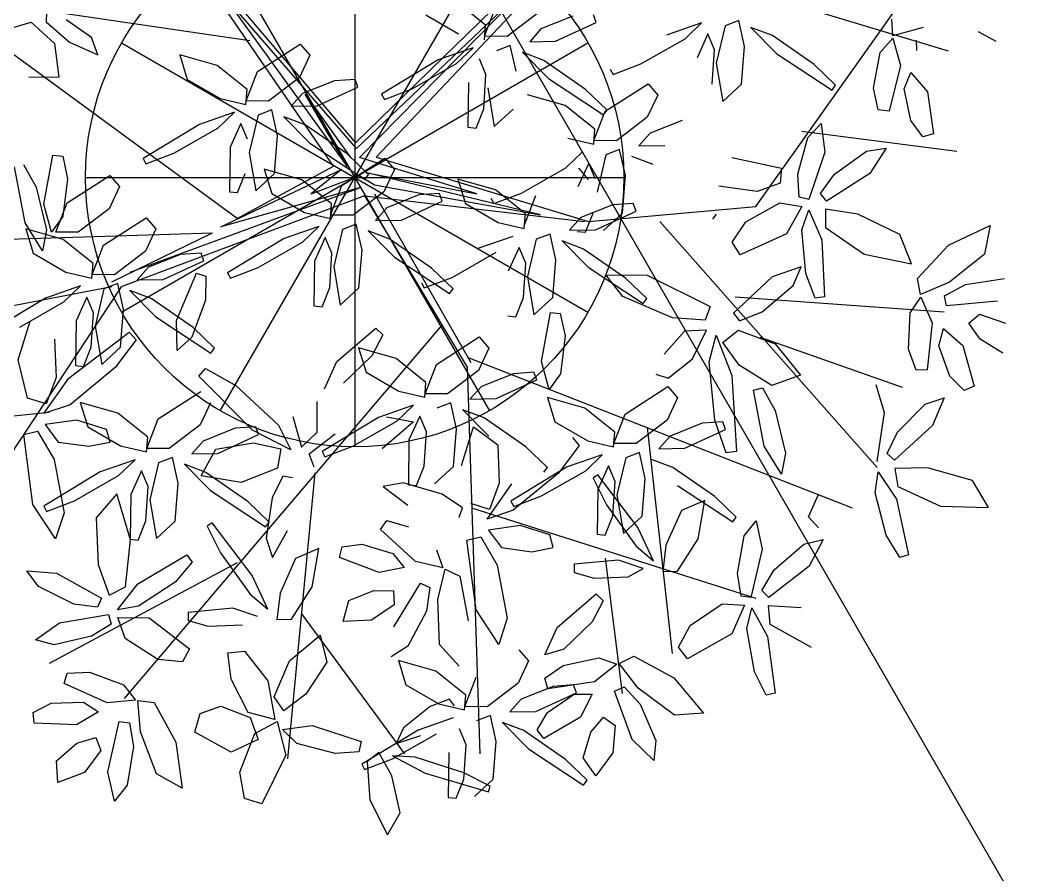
# Model space of a CAD drawing. Extents: x 8365 to 8547, y -347 to -272.
# Drawn here: x 8519.361 to 8520.488, y -305.644 to -304.692 of the extents above; entities that cross this region are included whole.
import ezdxf

# ---------------------------------------------------------------- set-up
doc = ezdxf.new("R2010")
doc.units = 0
doc.layers.get('0').update_dxf_attribs({"linetype": 'CONTINUOUS'})
doc.layers.add('1', color=7, linetype='CONTINUOUS')

msp = doc.modelspace()

# ---------------------------------------------------------------- linework, layer by layer
at = {"color": 44}
for p, q in [((8519.7102, -304.8546), (8519.5145, -304.5694)), ((8519.5145, -304.5694), (8519.7347, -304.8284)), ((8519.7347, -304.8284), (8519.9433, -304.6253)), ((8519.617, -304.7148), (8519.1183, -304.6421)), ((8519.9475, -304.6331), (8519.7358, -304.8347)), ((8519.7392, -304.8449), (8519.9475, -304.6331)), ((8519.758, -304.8443), (8519.9576, -304.6331)), ((8520.181, -304.8994), (8520.3674, -304.6365)), ((8519.7358, -304.8347), (8519.5846, -304.6601)), ((8519.5846, -304.6601), (8519.7257, -304.8548)), ((8520.2089, -304.67), (8520.3953, -304.726)), ((8519.6031, -304.9128), (8519.3327, -304.7148)), ((8519.7257, -304.8548), (8519.6786, -304.7742)), ((8519.6786, -304.7742), (8519.7291, -304.8449)), ((8520.2322, -304.8155), (8520.4047, -304.8378)), ((8519.8701, -304.8852), (8519.7392, -304.8449)), ((8519.758, -304.8443), (8519.9945, -304.9161)), ((8519.5846, -304.9221), (8519.7191, -304.8582)), ((8519.6031, -304.9128), (8519.7102, -304.8546)), ((8519.7191, -304.8582), (8519.6854, -304.8852)), ((8519.6854, -304.8852), (8519.7392, -304.865)), ((8519.7392, -304.865), (8519.756, -304.8752)), ((8519.7458, -304.8616), (8519.8701, -304.8852)), ((8519.9408, -304.9087), (8519.7458, -304.8616)), ((8519.4838, -304.9726), (8519.7392, -304.8784)), ((8519.7392, -304.8784), (8519.5846, -304.9221)), ((8519.756, -304.8752), (8519.9408, -304.9087)), ((8519.7449, -304.8873), (8519.4736, -304.9889)), ((8519.7449, -304.8873), (8519.8594, -305.0783)), ((8519.7449, -304.8873), (8519.9899, -304.9161)), ((8519.756, -304.8852), (8519.8635, -305.0733)), ((8519.9945, -304.9161), (8520.181, -304.8994)), ((8520.0738, -304.9161), (8520.3161, -305.1902)), ((8519.0764, -304.9441), (8519.5755, -304.9287)), ((8519.4632, -304.9832), (8519.5755, -304.9287)), ((8519.4632, -304.9888), (8519.1137, -305.056)), ((8519.4736, -304.9889), (8519.2628, -305.3076)), ((8520.1577, -305), (8520.3907, -305.0168)), ((8519.8307, -305.0318), (8519.4772, -305.4475)), ((8520.1856, -305.0448), (8520.3441, -305.1007)), ((8519.8594, -305.0671), (8520.2882, -305.2349)), ((8519.8594, -305.0783), (8519.8734, -305.509)), ((8519.3933, -305.1287), (8519.1323, -305.1566)), ((8520.0598, -305.1454), (8520.0877, -305.3971)), ((8519.6896, -305.1959), (8519.659, -305.5146)), ((8519.864, -305.2349), (8520.181, -305.3356)), ((8519.603, -305.2964), (8519.3933, -305.4083)), ((8520.0132, -305.2909), (8520.0318, -305.4419)), ((8519.6745, -305.353), (8519.7895, -305.509))]:
    msp.add_line(p, q, dxfattribs=at)
at = {"linetype": 'CONTINUOUS'}
for p, q in [((8519.734, -304.567), (8519.734, -305.167)), ((8519.734, -304.567), (8519.734, -305.167)), ((8519.584, -305.1268), (8519.884, -304.6071)), ((8519.584, -304.6071), (8519.884, -305.1268)), ((8519.584, -305.1268), (8519.884, -304.6071)), ((8519.4742, -305.017), (8519.9938, -304.717)), ((8519.4742, -304.717), (8519.9938, -305.017)), ((8519.434, -304.867), (8520.034, -304.867)), ((8519.434, -304.867), (8520.034, -304.867))]:
    msp.add_line(p, q, dxfattribs=at)
at = {"color": 62}
for p, q in [((8519.8798, -304.6973), (8519.8465, -304.6706)), ((8519.8787, -304.7098), (8519.8913, -304.6771)), ((8519.8131, -304.6859), (8519.8496, -304.707)), ((8519.9382, -304.6838), (8519.9037, -304.71)), ((8519.8785, -304.7137), (8519.8798, -304.6973)), ((8519.9037, -304.71), (8519.8787, -304.7098)), ((8519.9415, -304.7016), (8519.9289, -304.7158)), ((8519.6256, -304.7489), (8519.6733, -304.7184)), ((8519.6733, -304.7184), (8519.6841, -304.7309)), ((8519.8658, -304.7225), (8519.8268, -304.736)), ((8519.8473, -304.7402), (8519.8658, -304.7225)), ((8519.9073, -304.7199), (8519.8919, -304.7258)), ((8519.9137, -304.7488), (8519.9073, -304.7199)), ((8519.6841, -304.7309), (8519.6724, -304.7557)), ((8519.9446, -304.7366), (8519.9208, -304.7276)), ((8519.9208, -304.7276), (8519.9497, -304.7569)), ((8519.614, -304.7691), (8519.5808, -304.7424)), ((8519.8268, -304.736), (8519.7639, -304.7741)), ((8519.7981, -304.7683), (8519.8473, -304.7402)), ((8519.8802, -304.7524), (8519.8729, -304.7349)), ((8519.6129, -304.7817), (8519.6256, -304.7489)), ((8519.6724, -304.7557), (8519.6379, -304.7819)), ((8519.7113, -304.7593), (8519.6758, -304.7735)), ((8519.6921, -304.7872), (8519.7374, -304.7664)), ((8519.7343, -304.7578), (8519.7113, -304.7593)), ((8519.7374, -304.7664), (8519.7343, -304.7578)), ((8519.7671, -304.78), (8519.7981, -304.7683)), ((8519.5839, -304.7789), (8519.6127, -304.7856)), ((8519.6127, -304.7856), (8519.614, -304.7691)), ((8519.6758, -304.7735), (8519.6631, -304.7877)), ((8519.7639, -304.7741), (8519.7671, -304.78)), ((8519.6379, -304.7819), (8519.6129, -304.7817)), ((8519.6631, -304.7877), (8519.6921, -304.7872)), ((8519.6, -304.7944), (8519.5611, -304.8079)), ((8519.5816, -304.8121), (8519.6, -304.7944)), ((8519.6262, -304.7976), (8519.6164, -304.8391)), ((8519.6416, -304.7918), (8519.6262, -304.7976)), ((8519.6479, -304.8207), (8519.6416, -304.7918)), ((8519.6789, -304.8085), (8519.655, -304.7994)), ((8519.655, -304.7994), (8519.684, -304.8287)), ((8519.6071, -304.8068), (8519.5951, -304.8331)), ((8519.6145, -304.8243), (8519.6071, -304.8068)), ((8519.7254, -304.8408), (8519.6789, -304.8085)), ((8519.6446, -304.8627), (8519.6479, -304.8207)), ((8519.5951, -304.8331), (8519.5944, -304.8829)), ((8519.684, -304.8287), (8519.7454, -304.8692)), ((8519.6164, -304.8391), (8519.6237, -304.882)), ((8519.7197, -304.8761), (8519.7674, -304.8456)), ((8519.7493, -304.8638), (8519.7254, -304.8408)), ((8519.7674, -304.8456), (8519.7782, -304.8581)), ((8519.6749, -304.8696), (8519.6331, -304.8578)), ((8519.6331, -304.8578), (8519.6415, -304.8849)), ((8519.7782, -304.8581), (8519.7665, -304.8829)), ((8519.6035, -304.8839), (8519.612, -304.8625)), ((8519.6237, -304.882), (8519.6446, -304.8627)), ((8519.7081, -304.8963), (8519.6749, -304.8696)), ((8519.7454, -304.8692), (8519.7493, -304.8638)), ((8519.7071, -304.9089), (8519.7197, -304.8761)), ((8519.5944, -304.8829), (8519.6035, -304.8839)), ((8519.6415, -304.8849), (8519.678, -304.906)), ((8519.7665, -304.8829), (8519.7321, -304.9091)), ((8519.8055, -304.8865), (8519.7699, -304.9007)), ((8519.8284, -304.8849), (8519.8055, -304.8865)), ((8519.8315, -304.8936), (8519.8284, -304.8849)), ((8519.7068, -304.9127), (8519.7081, -304.8963)), ((8519.7699, -304.9007), (8519.7572, -304.9149)), ((8519.7862, -304.9144), (8519.8315, -304.8936)), ((8519.5016, -304.912), (8519.5124, -304.9244)), ((8519.678, -304.906), (8519.7068, -304.9127)), ((8519.7321, -304.9091), (8519.7071, -304.9089)), ((8519.7572, -304.9149), (8519.7862, -304.9144)), ((8519.5124, -304.9244), (8519.5008, -304.9492)), ((8519.6941, -304.9216), (8519.6552, -304.9351)), ((8519.6757, -304.9392), (8519.6941, -304.9216)), ((8519.7203, -304.9248), (8519.7105, -304.9663)), ((8519.7357, -304.9189), (8519.7203, -304.9248)), ((8519.7421, -304.9479), (8519.7357, -304.9189)), ((8519.6552, -304.9351), (8519.5923, -304.9732)), ((8519.7012, -304.9339), (8519.6892, -304.9603)), ((8519.7086, -304.9515), (8519.7012, -304.9339)), ((8519.773, -304.9356), (8519.7491, -304.9266)), ((8519.7491, -304.9266), (8519.7781, -304.9559)), ((8519.8195, -304.968), (8519.773, -304.9356)), ((8519.6265, -304.9673), (8519.6757, -304.9392)), ((8519.7387, -304.9899), (8519.7421, -304.9479)), ((8519.5397, -304.9529), (8519.5041, -304.967)), ((8519.5627, -304.9513), (8519.5397, -304.9529)), ((8519.5657, -304.9599), (8519.5627, -304.9513)), ((8519.7061, -304.9897), (8519.7086, -304.9515)), ((8519.5204, -304.9807), (8519.5657, -304.9599)), ((8519.5955, -304.9791), (8519.6265, -304.9673)), ((8519.6892, -304.9603), (8519.6885, -305.0101)), ((8519.7105, -304.9663), (8519.7178, -305.0092)), ((8519.4915, -304.9812), (8519.5204, -304.9807)), ((8519.5353, -305.0264), (8519.5577, -304.9738)), ((8519.5577, -304.9738), (8519.5682, -304.9771)), ((8519.5682, -304.9771), (8519.5675, -305.0036)), ((8519.5923, -304.9732), (8519.5955, -304.9791)), ((8519.4834, -304.993), (8519.5123, -305.0223)), ((8519.6976, -305.0111), (8519.7061, -304.9897)), ((8519.7178, -305.0092), (8519.7387, -304.9899)), ((8519.8082, -304.9842), (8519.8114, -304.9901)), ((8519.5538, -305.0343), (8519.5072, -305.002)), ((8519.5675, -305.0036), (8519.5524, -305.0449)), ((8519.6885, -305.0101), (8519.6976, -305.0111)), ((8519.5123, -305.0223), (8519.5738, -305.0627)), ((8519.5362, -305.0597), (8519.5353, -305.0264)), ((8519.5777, -305.0573), (8519.5538, -305.0343)), ((8519.7141, -305.0721), (8519.7574, -305.0347)), ((8519.7574, -305.0347), (8519.7654, -305.0423)), ((8519.5524, -305.0449), (8519.5362, -305.0597)), ((8519.7654, -305.0423), (8519.7531, -305.0658)), ((8519.5738, -305.0627), (8519.5777, -305.0573)), ((8519.7801, -305.0687), (8519.7383, -305.0568)), ((8519.7383, -305.0568), (8519.7467, -305.084)), ((8519.7002, -305.1024), (8519.7141, -305.0721)), ((8519.7531, -305.0658), (8519.7214, -305.0962)), ((8519.8133, -305.0954), (8519.7801, -305.0687)), ((8519.5601, -305.0885), (8519.5678, -305.0797)), ((8519.5678, -305.0797), (8519.6013, -305.0987)), ((8519.8123, -305.1079), (8519.8249, -305.0752)), ((8519.62, -305.1484), (8519.5601, -305.0885)), ((8519.7467, -305.084), (8519.7832, -305.1051)), ((8519.5148, -305.136), (8519.5625, -305.1055)), ((8519.6013, -305.0987), (8519.6491, -305.1431)), ((8519.7832, -305.1051), (8519.812, -305.1118)), ((8519.812, -305.1118), (8519.8133, -305.0954)), ((8519.5733, -305.118), (8519.5617, -305.1427)), ((8519.5033, -305.1562), (8519.47, -305.1295)), ((8519.5022, -305.1688), (8519.5148, -305.136)), ((8519.5617, -305.1427), (8519.5272, -305.1689)), ((8519.6006, -305.1464), (8519.565, -305.1606)), ((8519.6236, -305.1448), (8519.6006, -305.1464)), ((8519.6266, -305.1535), (8519.6236, -305.1448)), ((8519.502, -305.1726), (8519.5033, -305.1562)), ((8519.565, -305.1606), (8519.5524, -305.1747)), ((8519.5792, -305.1697), (8519.6213, -305.1625)), ((8519.5813, -305.1743), (8519.6266, -305.1535)), ((8519.4731, -305.1659), (8519.502, -305.1726)), ((8519.5272, -305.1689), (8519.5022, -305.1688)), ((8519.5628, -305.1995), (8519.5792, -305.1697)), ((8519.5154, -305.1847), (8519.5056, -305.2262)), ((8519.5308, -305.1788), (8519.5154, -305.1847)), ((8519.5372, -305.2077), (8519.5308, -305.1788)), ((8519.5524, -305.1747), (8519.5813, -305.1743)), ((8519.5037, -305.2113), (8519.4964, -305.1938)), ((8519.5681, -305.1955), (8519.5443, -305.1865)), ((8519.5443, -305.1865), (8519.5732, -305.2158)), ((8519.6147, -305.2279), (8519.5681, -305.1955)), ((8519.648, -305.1908), (8519.6074, -305.2068)), ((8519.4216, -305.2272), (8519.4708, -305.1991)), ((8519.5338, -305.2497), (8519.5372, -305.2077)), ((8519.6074, -305.2068), (8519.5628, -305.1995)), ((8519.5012, -305.2495), (8519.5037, -305.2113)), ((8519.5732, -305.2158), (8519.6347, -305.2562)), ((8519.3906, -305.2389), (8519.4216, -305.2272)), ((8519.4687, -305.2194), (8519.4459, -305.2461)), ((8519.4841, -305.2707), (8519.4687, -305.2194)), ((8519.4843, -305.2202), (8519.4836, -305.27)), ((8519.5056, -305.2262), (8519.5129, -305.269)), ((8519.6386, -305.2508), (8519.6147, -305.2279)), ((8519.6418, -305.224), (8519.6351, -305.2688)), ((8519.4006, -305.2695), (8519.3753, -305.2312)), ((8519.3874, -305.233), (8519.3906, -305.2389)), ((8519.4101, -305.2404), (8519.4006, -305.2695)), ((8519.4459, -305.2461), (8519.4482, -305.298)), ((8519.4928, -305.271), (8519.5012, -305.2495)), ((8519.5129, -305.269), (8519.5338, -305.2497)), ((8519.575, -305.2518), (8519.5695, -305.2556)), ((8519.6195, -305.3104), (8519.575, -305.2518)), ((8519.6347, -305.2562), (8519.6386, -305.2508)), ((8519.5695, -305.2556), (8519.5844, -305.2852)), ((8519.4784, -305.3229), (8519.4841, -305.2707)), ((8519.4836, -305.27), (8519.4928, -305.271)), ((8519.6351, -305.2688), (8519.6422, -305.2902)), ((8519.5844, -305.2852), (8519.6175, -305.3312)), ((8519.4482, -305.298), (8519.4603, -305.3324)), ((8519.4922, -305.3198), (8519.5468, -305.2873)), ((8519.5528, -305.2957), (8519.5338, -305.3178)), ((8519.5468, -305.2873), (8519.5528, -305.2957)), ((8519.3816, -305.3228), (8519.3685, -305.305)), ((8519.3685, -305.305), (8519.4018, -305.3077)), ((8519.4018, -305.3077), (8519.4517, -305.3356)), ((8519.4697, -305.3486), (8519.4922, -305.3198)), ((8519.5338, -305.3178), (8519.493, -305.3447)), ((8519.637, -305.3477), (8519.6195, -305.3104)), ((8519.421, -305.3422), (8519.3816, -305.3228)), ((8519.4603, -305.3324), (8519.4784, -305.3229)), ((8519.6175, -305.3312), (8519.637, -305.3477)), ((8519.4473, -305.3457), (8519.421, -305.3422)), ((8519.4517, -305.3356), (8519.4473, -305.3457)), ((8519.493, -305.3447), (8519.4697, -305.3486)), ((8519.598, -305.3469), (8519.5484, -305.3514)), ((8519.3784, -305.3819), (8519.4049, -305.3632)), ((8519.3991, -305.3876), (8519.3784, -305.3819)), ((8519.3755, -305.4628), (8519.3956, -305.4527)), ((8519.3766, -305.475), (8519.3755, -305.4628)), ((8519.403, -305.5411), (8519.4017, -305.5168))]:
    msp.add_line(p, q, dxfattribs=at)
at = {"color": 60}
for p, q in [((8519.3906, -304.6829), (8519.3901, -304.6937)), ((8519.3517, -304.7005), (8519.3734, -304.6939)), ((8519.3734, -304.6939), (8519.3995, -304.7179)), ((8519.3901, -304.6937), (8519.416, -304.7165)), ((8519.4407, -304.711), (8519.4126, -304.6916)), ((8519.4478, -304.7305), (8519.4407, -304.711)), ((8519.3995, -304.7179), (8519.4041, -304.7553)), ((8519.416, -304.7165), (8519.4478, -304.7305)), ((8519.5808, -304.7424), (8519.5389, -304.7306)), ((8519.5389, -304.7306), (8519.5474, -304.7578)), ((8519.4041, -304.7553), (8519.3709, -304.7558)), ((8519.5474, -304.7578), (8519.5839, -304.7789)), ((8519.5611, -304.8079), (8519.4981, -304.846)), ((8519.5323, -304.8401), (8519.5816, -304.8121)), ((8519.3877, -304.8968), (8519.3976, -304.8423)), ((8519.3976, -304.8423), (8519.4086, -304.8432)), ((8519.4086, -304.8432), (8519.4139, -304.8684)), ((8519.4981, -304.846), (8519.5013, -304.8519)), ((8519.5013, -304.8519), (8519.5323, -304.8401)), ((8519.3667, -304.9175), (8519.3548, -304.8551)), ((8519.3648, -304.8524), (8519.379, -304.8778)), ((8519.4139, -304.8684), (8519.4086, -304.9106)), ((8519.4134, -304.8952), (8519.4611, -304.8647)), ((8519.4611, -304.8647), (8519.4719, -304.8772)), ((8519.379, -304.8778), (8519.3904, -304.9253)), ((8519.4719, -304.8772), (8519.4602, -304.902)), ((8519.3962, -304.9281), (8519.3877, -304.8968)), ((8519.4008, -304.928), (8519.4134, -304.8952)), ((8519.4602, -304.902), (8519.4258, -304.9281)), ((8519.4086, -304.9106), (8519.3962, -304.9281)), ((8519.4539, -304.9425), (8519.5016, -304.912)), ((8519.386, -304.9486), (8519.3667, -304.9175)), ((8519.4091, -304.936), (8519.3673, -304.9241)), ((8519.3673, -304.9241), (8519.3757, -304.9513)), ((8519.3904, -304.9253), (8519.386, -304.9486)), ((8519.4258, -304.9281), (8519.4008, -304.928)), ((8519.4424, -304.9627), (8519.4091, -304.936)), ((8519.4413, -304.9752), (8519.4539, -304.9425)), ((8519.3757, -304.9513), (8519.4122, -304.9724)), ((8519.5008, -304.9492), (8519.4663, -304.9754)), ((8519.4411, -304.9791), (8519.4424, -304.9627)), ((8519.5041, -304.967), (8519.4915, -304.9812)), ((8519.4122, -304.9724), (8519.4411, -304.9791)), ((8519.4663, -304.9754), (8519.4413, -304.9752)), ((8519.4283, -304.9879), (8519.3894, -305.0014)), ((8519.4099, -305.0056), (8519.4283, -304.9879)), ((8519.4545, -304.9912), (8519.4447, -305.0327)), ((8519.4699, -304.9853), (8519.4545, -304.9912)), ((8519.4763, -305.0142), (8519.4699, -304.9853)), ((8519.5072, -305.002), (8519.4834, -304.993)), ((8519.3894, -305.0014), (8519.3265, -305.0395)), ((8519.4355, -305.0003), (8519.4234, -305.0266)), ((8519.4428, -305.0178), (8519.4355, -305.0003)), ((8519.3607, -305.0337), (8519.4099, -305.0056)), ((8519.4729, -305.0562), (8519.4763, -305.0142)), ((8519.3591, -305.0703), (8519.3723, -305.0271)), ((8519.4234, -305.0266), (8519.4227, -305.0765)), ((8519.4403, -305.056), (8519.4428, -305.0178)), ((8519.4447, -305.0327), (8519.452, -305.0755)), ((8519.3996, -305.0473), (8519.4012, -305.09)), ((8519.4153, -305.0906), (8519.4827, -305.0392)), ((8519.4903, -305.0479), (8519.467, -305.0787)), ((8519.4827, -305.0392), (8519.4903, -305.0479)), ((8519.4319, -305.0774), (8519.4403, -305.056)), ((8519.452, -305.0755), (8519.4729, -305.0562)), ((8519.3695, -305.1127), (8519.3591, -305.0703)), ((8519.467, -305.0787), (8519.4167, -305.1202)), ((8519.4227, -305.0765), (8519.4319, -305.0774)), ((8519.3877, -305.1301), (8519.4153, -305.0906)), ((8519.4012, -305.09), (8519.3903, -305.1192)), ((8519.3903, -305.1192), (8519.3695, -305.1127)), ((8519.47, -305.1295), (8519.4282, -305.1176)), ((8519.4282, -305.1176), (8519.4366, -305.1448)), ((8519.4167, -305.1202), (8519.3877, -305.1301)), ((8519.4243, -305.1372), (8519.3892, -305.1422)), ((8519.4574, -305.1477), (8519.4243, -305.1372)), ((8519.3651, -305.1534), (8519.3805, -305.1497)), ((8519.3805, -305.1497), (8519.3989, -305.1812)), ((8519.3892, -305.1422), (8519.4036, -305.1617)), ((8519.4366, -305.1448), (8519.4731, -305.1659)), ((8519.4613, -305.1618), (8519.4574, -305.1477)), ((8519.3753, -305.2312), (8519.3651, -305.1534)), ((8519.4036, -305.1617), (8519.4375, -305.1664)), ((8519.4375, -305.1664), (8519.4613, -305.1618)), ((8519.3989, -305.1812), (8519.4101, -305.2404)), ((8519.4892, -305.1814), (8519.4503, -305.195)), ((8519.4708, -305.1991), (8519.4892, -305.1814)), ((8519.4503, -305.195), (8519.3874, -305.233)), ((8519.4964, -305.1938), (8519.4843, -305.2202))]:
    msp.add_line(p, q, dxfattribs=at)
at = {"color": 64}
for p, q in [((8519.9771, -304.6874), (8519.9415, -304.7016)), ((8520.0031, -304.6945), (8520.0001, -304.6859)), ((8519.9578, -304.7153), (8520.0031, -304.6945)), ((8519.9289, -304.7158), (8519.9578, -304.7153)), ((8520.0528, -304.7406), (8520.102, -304.7125)), ((8519.9912, -304.7689), (8519.9446, -304.7366)), ((8520.0218, -304.7523), (8520.0528, -304.7406)), ((8519.8777, -304.7906), (8519.8802, -304.7524)), ((8519.9497, -304.7569), (8520.0112, -304.7973)), ((8520.0186, -304.7465), (8520.0218, -304.7523)), ((8519.8608, -304.7612), (8519.8601, -304.8111)), ((8519.8821, -304.7673), (8519.8894, -304.8101)), ((8520.0131, -304.7932), (8520.0608, -304.7627)), ((8520.0608, -304.7627), (8520.0716, -304.7752)), ((8519.9683, -304.7867), (8519.9265, -304.7748)), ((8520.0151, -304.7919), (8519.9912, -304.7689)), ((8520.0716, -304.7752), (8520.06, -304.7999)), ((8519.8693, -304.812), (8519.8777, -304.7906)), ((8520.0016, -304.8134), (8519.9683, -304.7867)), ((8519.8894, -304.8101), (8519.9104, -304.7908)), ((8520.0005, -304.8259), (8520.0131, -304.7932)), ((8520.0112, -304.7973), (8520.0151, -304.7919)), ((8520.06, -304.7999), (8520.0255, -304.8261)), ((8519.8601, -304.8111), (8519.8693, -304.812)), ((8520.0989, -304.8036), (8520.0633, -304.8177)), ((8519.9714, -304.8231), (8520.0003, -304.8298)), ((8520.0003, -304.8298), (8520.0016, -304.8134)), ((8520.0633, -304.8177), (8520.0507, -304.8319)), ((8520.0255, -304.8261), (8520.0005, -304.8259)), ((8520.0507, -304.8319), (8520.0796, -304.8314)), ((8519.9691, -304.8563), (8519.9876, -304.8386)), ((8520.0137, -304.8419), (8520.004, -304.8834)), ((8520.0291, -304.836), (8520.0137, -304.8419)), ((8520.0355, -304.8649), (8520.0291, -304.836)), ((8520.0665, -304.8527), (8520.0426, -304.8437)), ((8519.9199, -304.8844), (8519.9691, -304.8563)), ((8519.9947, -304.851), (8519.9827, -304.8773)), ((8519.9833, -304.8567), (8519.9941, -304.8692)), ((8520.002, -304.8685), (8519.9947, -304.851)), ((8519.8908, -304.8807), (8519.849, -304.8688)), ((8519.849, -304.8688), (8519.8574, -304.896)), ((8520.0322, -304.9069), (8520.0355, -304.8649)), ((8519.9241, -304.9074), (8519.8908, -304.8807)), ((8519.8857, -304.8902), (8519.8889, -304.8961)), ((8519.8889, -304.8961), (8519.9199, -304.8844)), ((8519.923, -304.9199), (8519.9356, -304.8872)), ((8519.8574, -304.896), (8519.8939, -304.9171)), ((8520.0214, -304.8976), (8519.9858, -304.9117)), ((8520.0444, -304.896), (8520.0214, -304.8976)), ((8520.0474, -304.9046), (8520.0444, -304.896)), ((8519.9228, -304.9238), (8519.9241, -304.9074)), ((8519.9858, -304.9117), (8519.9732, -304.9259)), ((8519.9911, -304.9281), (8519.9995, -304.9067)), ((8520.0021, -304.9254), (8520.0474, -304.9046)), ((8520.0113, -304.9262), (8520.0322, -304.9069)), ((8519.8939, -304.9171), (8519.9228, -304.9238)), ((8519.9732, -304.9259), (8520.0021, -304.9254)), ((8519.91, -304.9326), (8519.8711, -304.9462)), ((8519.9362, -304.9359), (8519.9264, -304.9774)), ((8519.9516, -304.93), (8519.9362, -304.9359)), ((8519.958, -304.9589), (8519.9516, -304.93)), ((8519.9819, -304.9272), (8519.9911, -304.9281)), ((8519.9172, -304.945), (8519.9051, -304.9713)), ((8519.9245, -304.9625), (8519.9172, -304.945)), ((8519.9889, -304.9467), (8519.9651, -304.9377)), ((8519.9651, -304.9377), (8519.994, -304.967)), ((8519.7781, -304.9559), (8519.8395, -304.9964)), ((8519.8424, -304.9784), (8519.8916, -304.9503)), ((8519.9546, -305.0009), (8519.958, -304.9589)), ((8519.8435, -304.9909), (8519.8195, -304.968)), ((8519.922, -305.0007), (8519.9245, -304.9625)), ((8519.8114, -304.9901), (8519.8424, -304.9784)), ((8519.9264, -304.9774), (8519.9337, -305.0202)), ((8519.8395, -304.9964), (8519.8435, -304.9909)), ((8519.9136, -305.0221), (8519.922, -305.0007)), ((8519.9337, -305.0202), (8519.9546, -305.0009)), ((8519.9044, -305.0212), (8519.9136, -305.0221)), ((8519.9422, -305.0719), (8519.9521, -305.0175)), ((8519.9521, -305.0175), (8519.963, -305.0184)), ((8519.963, -305.0184), (8519.9684, -305.0435)), ((8519.8249, -305.0752), (8519.8726, -305.0447)), ((8519.8726, -305.0447), (8519.8834, -305.0571)), ((8519.9684, -305.0435), (8519.9631, -305.0857)), ((8519.8834, -305.0571), (8519.8717, -305.0819)), ((8519.9506, -305.1032), (8519.9422, -305.0719)), ((8519.8717, -305.0819), (8519.8373, -305.1081)), ((8519.9107, -305.0856), (8519.8751, -305.0997)), ((8519.8914, -305.1134), (8519.9367, -305.0926)), ((8519.9336, -305.084), (8519.9107, -305.0856)), ((8519.9367, -305.0926), (8519.9336, -305.084)), ((8519.9631, -305.0857), (8519.9506, -305.1032)), ((8519.8751, -305.0997), (8519.8624, -305.1139)), ((8519.6921, -305.1506), (8519.6922, -305.1164)), ((8519.8373, -305.1081), (8519.8123, -305.1079)), ((8519.8624, -305.1139), (8519.8914, -305.1134)), ((8519.9905, -305.124), (8519.9487, -305.1121)), ((8519.9487, -305.1121), (8519.9571, -305.1393)), ((8519.7993, -305.1206), (8519.7604, -305.1342)), ((8519.7809, -305.1383), (8519.7993, -305.1206)), ((8519.8409, -305.118), (8519.8255, -305.1239)), ((8519.8473, -305.1469), (8519.8409, -305.118)), ((8519.8782, -305.1347), (8519.8543, -305.1257)), ((8519.8543, -305.1257), (8519.8833, -305.155)), ((8519.665, -305.1332), (8519.6746, -305.1675)), ((8519.7604, -305.1342), (8519.6975, -305.1722)), ((8519.7317, -305.1664), (8519.7809, -305.1383)), ((8519.7993, -305.1392), (8519.7646, -305.1694)), ((8519.7692, -305.1337), (8519.7993, -305.1392)), ((8519.8064, -305.133), (8519.7944, -305.1593)), ((8519.8138, -305.1505), (8519.8064, -305.133)), ((8519.9247, -305.167), (8519.8782, -305.1347)), ((8519.9571, -305.1393), (8519.9936, -305.1604)), ((8519.6628, -305.1705), (8519.62, -305.1484)), ((8519.6491, -305.1431), (8519.6628, -305.1705)), ((8519.6746, -305.1675), (8519.6921, -305.1506)), ((8519.8113, -305.1887), (8519.8138, -305.1505)), ((8519.8439, -305.1889), (8519.8473, -305.1469)), ((8519.8529, -305.1879), (8519.8662, -305.1446)), ((8519.8662, -305.1446), (8519.8935, -305.1648)), ((8519.6213, -305.1625), (8519.6517, -305.1694)), ((8519.6832, -305.175), (8519.712, -305.1526)), ((8519.7944, -305.1593), (8519.7937, -305.2092)), ((8519.9765, -305.1567), (8519.9842, -305.1655)), ((8519.6517, -305.1694), (8519.648, -305.1908)), ((8519.6975, -305.1722), (8519.7007, -305.1781)), ((8519.7007, -305.1781), (8519.7317, -305.1664)), ((8519.8935, -305.1648), (8519.895, -305.2076)), ((8519.9487, -305.19), (8519.9247, -305.167)), ((8519.9842, -305.1655), (8519.9609, -305.1962)), ((8519.6889, -305.1898), (8519.6832, -305.175)), ((8519.8028, -305.2101), (8519.8113, -305.1887)), ((8519.823, -305.2082), (8519.8439, -305.1889)), ((8519.9708, -305.1894), (8519.9079, -305.2275)), ((8519.9609, -305.1962), (8519.9105, -305.2377)), ((8519.9421, -305.2217), (8519.9913, -305.1936)), ((8519.9447, -305.1954), (8519.9487, -305.19)), ((8519.654, -305.1996), (8519.6418, -305.224)), ((8519.6648, -305.2016), (8519.654, -305.1996)), ((8519.7878, -305.2071), (8519.7656, -305.2113)), ((8519.8313, -305.2197), (8519.7878, -305.2071)), ((8519.895, -305.2076), (8519.8841, -305.2367)), ((8519.7656, -305.2113), (8519.793, -305.232)), ((8519.7937, -305.2092), (8519.8028, -305.2101)), ((8519.8816, -305.2476), (8519.9091, -305.2081)), ((8519.8539, -305.235), (8519.8313, -305.2197)), ((8519.8841, -305.2367), (8519.8634, -305.2303)), ((8519.9079, -305.2275), (8519.9111, -305.2334)), ((8519.9111, -305.2334), (8519.9421, -305.2217)), ((8519.8504, -305.2454), (8519.8539, -305.235)), ((8519.9105, -305.2377), (8519.8816, -305.2476)), ((8519.7627, -305.2591), (8519.7699, -305.2492)), ((8519.7699, -305.2492), (8519.7937, -305.2563)), ((8519.6422, -305.2902), (8519.6591, -305.2604)), ((8519.8016, -305.2947), (8519.7627, -305.2591)), ((8519.7198, -305.2786), (8519.742, -305.2754)), ((8519.742, -305.2754), (8519.7766, -305.2858)), ((8519.8691, -305.3487), (8519.8589, -305.2709)), ((8519.694, -305.2802), (8519.6679, -305.2915)), ((8519.6867, -305.3231), (8519.694, -305.2802)), ((8519.7169, -305.2905), (8519.7198, -305.2786)), ((8519.7766, -305.2858), (8519.7891, -305.3013)), ((8519.8251, -305.2817), (8519.8322, -305.3019)), ((8519.6679, -305.2915), (8519.6508, -305.33)), ((8519.7611, -305.3072), (8519.7169, -305.2905)), ((8519.8322, -305.3019), (8519.8016, -305.2947)), ((8519.7891, -305.3013), (8519.7611, -305.3072)), ((8519.8265, -305.3372), (8519.8346, -305.3032)), ((8519.8346, -305.3032), (8519.8512, -305.311)), ((8519.7777, -305.3677), (8519.8074, -305.3188)), ((8519.8074, -305.3188), (8519.8178, -305.3238)), ((8519.8512, -305.311), (8519.8602, -305.3608)), ((8519.6508, -305.33), (8519.6471, -305.3594)), ((8519.6636, -305.3589), (8519.6867, -305.3231)), ((8519.7274, -305.3381), (8519.7552, -305.3269)), ((8519.7552, -305.3269), (8519.7771, -305.3273)), ((8519.7771, -305.3273), (8519.778, -305.343)), ((8519.8178, -305.3238), (8519.8139, -305.3501)), ((8519.7209, -305.3616), (8519.7274, -305.3381)), ((8519.778, -305.343), (8519.7527, -305.3602)), ((8519.8284, -305.3873), (8519.8265, -305.3372)), ((8519.4049, -305.3632), (8519.4595, -305.3539)), ((8519.4595, -305.3539), (8519.4624, -305.3645)), ((8519.5484, -305.3514), (8519.5484, -305.3606)), ((8519.6255, -305.356), (8519.598, -305.3469)), ((8519.8139, -305.3501), (8519.7933, -305.3889)), ((8519.4624, -305.3645), (8519.4406, -305.3781)), ((8519.4783, -305.3806), (8519.4699, -305.3571)), ((8519.4699, -305.3571), (8519.505, -305.3577)), ((8519.505, -305.3577), (8519.55, -305.3921)), ((8519.5484, -305.3606), (8519.5706, -305.3667)), ((8519.5706, -305.3667), (8519.6088, -305.3652)), ((8519.6471, -305.3594), (8519.6636, -305.3589)), ((8519.7527, -305.3602), (8519.7209, -305.3616)), ((8519.6613, -305.4054), (8519.6954, -305.3767)), ((8519.6954, -305.3767), (8519.7029, -305.407)), ((8519.4406, -305.3781), (8519.3991, -305.3876)), ((8519.5147, -305.404), (8519.4783, -305.3806)), ((8519.55, -305.3921), (8519.542, -305.4065)), ((8519.5924, -305.3964), (8519.6113, -305.3945)), ((8519.5961, -305.4259), (8519.5924, -305.3964)), ((8519.6113, -305.3945), (8519.6372, -305.4278)), ((8519.7933, -305.3889), (8519.7746, -305.4011)), ((8519.542, -305.4065), (8519.5147, -305.404)), ((8519.6442, -305.4454), (8519.6613, -305.4054)), ((8519.7029, -305.407), (8519.6795, -305.4427)), ((8519.8244, -305.417), (8519.7826, -305.4052)), ((8519.7826, -305.4052), (8519.791, -305.4323)), ((8519.4101, -305.4306), (8519.4137, -305.419)), ((8519.4137, -305.419), (8519.4385, -305.4182)), ((8519.4385, -305.4182), (8519.4764, -305.4322)), ((8519.4582, -305.4521), (8519.4101, -305.4306)), ((8519.4764, -305.4322), (8519.4895, -305.4491)), ((8519.6151, -305.4628), (8519.5961, -305.4259)), ((8519.6372, -305.4278), (8519.645, -305.4706)), ((8519.6795, -305.4427), (8519.6551, -305.4611)), ((8519.3956, -305.4527), (8519.4317, -305.4516)), ((8519.4317, -305.4516), (8519.4485, -305.4623)), ((8519.4895, -305.4491), (8519.4582, -305.4521)), ((8519.4953, -305.4845), (8519.4922, -305.4497)), ((8519.4922, -305.4497), (8519.5104, -305.4518)), ((8519.5104, -305.4518), (8519.5348, -305.4961)), ((8519.5617, -305.4642), (8519.5849, -305.4558)), ((8519.5849, -305.4558), (8519.6174, -305.4686)), ((8519.6551, -305.4611), (8519.6442, -305.4454)), ((8519.4485, -305.4623), (8519.4238, -305.4768)), ((8519.5559, -305.4848), (8519.5617, -305.4642)), ((8519.645, -305.4706), (8519.6151, -305.4628)), ((8519.4238, -305.4768), (8519.3766, -305.475)), ((8519.4587, -305.5289), (8519.4713, -305.4731)), ((8519.4713, -305.4731), (8519.4829, -305.4745)), ((8519.4829, -305.4745), (8519.4875, -305.5007)), ((8519.6174, -305.4686), (8519.6262, -305.4932)), ((8519.6225, -305.4863), (8519.6476, -305.473)), ((8519.6476, -305.473), (8519.6573, -305.5105)), ((8519.6535, -305.482), (8519.6867, -305.4774)), ((8519.513, -305.5313), (8519.4953, -305.4845)), ((8519.5964, -305.5071), (8519.5559, -305.4848)), ((8519.6059, -305.5294), (8519.6225, -305.4863)), ((8519.6696, -305.4974), (8519.6535, -305.482)), ((8519.4017, -305.5168), (8519.4244, -305.4973)), ((8519.4244, -305.4973), (8519.4453, -305.4908)), ((8519.4453, -305.4908), (8519.4512, -305.5054)), ((8519.4875, -305.5007), (8519.4803, -305.544)), ((8519.5348, -305.4961), (8519.5416, -305.5471)), ((8519.6262, -305.4932), (8519.5964, -305.5071)), ((8519.4512, -305.5054), (8519.4327, -305.5298)), ((8519.6573, -305.5105), (8519.6304, -305.5647)), ((8519.4327, -305.5298), (8519.403, -305.5411)), ((8519.4664, -305.5616), (8519.4587, -305.5289)), ((8519.5416, -305.5471), (8519.513, -305.5313)), ((8519.6111, -305.5589), (8519.6059, -305.5294)), ((8519.4803, -305.544), (8519.4664, -305.5616)), ((8519.6304, -305.5647), (8519.6111, -305.5589))]:
    msp.add_line(p, q, dxfattribs=at)
at = {"color": 66}
for p, q in [((8520.1204, -304.6949), (8520.0815, -304.7084)), ((8520.102, -304.7125), (8520.1204, -304.6949)), ((8520.1466, -304.6981), (8520.1368, -304.7396)), ((8520.162, -304.6922), (8520.1466, -304.6981)), ((8520.1684, -304.7212), (8520.162, -304.6922)), ((8520.1993, -304.7089), (8520.1755, -304.6999)), ((8520.1755, -304.6999), (8520.2044, -304.7292)), ((8520.3337, -304.7091), (8520.3326, -304.6908)), ((8520.3675, -304.7), (8520.3337, -304.7091)), ((8520.1276, -304.7072), (8520.1155, -304.7336)), ((8520.1349, -304.7248), (8520.1276, -304.7072)), ((8520.2459, -304.7413), (8520.1993, -304.7089)), ((8520.3193, -304.7277), (8520.3337, -304.7119)), ((8520.3337, -304.7119), (8520.342, -304.7422)), ((8520.4287, -304.7045), (8520.4484, -304.7151)), ((8520.165, -304.7632), (8520.1684, -304.7212)), ((8520.3604, -304.7256), (8520.3598, -304.714)), ((8520.1324, -304.763), (8520.1349, -304.7248)), ((8520.2044, -304.7292), (8520.2659, -304.7697)), ((8520.312, -304.7674), (8520.3193, -304.7277)), ((8520.1368, -304.7396), (8520.1441, -304.7825)), ((8520.2698, -304.7642), (8520.2459, -304.7413)), ((8520.342, -304.7422), (8520.3293, -304.7933)), ((8520.3461, -304.7683), (8520.3538, -304.75)), ((8520.3538, -304.75), (8520.3723, -304.7718)), ((8520.1441, -304.7825), (8520.165, -304.7632)), ((8520.2659, -304.7697), (8520.2698, -304.7642)), ((8520.3171, -304.7917), (8520.312, -304.7674)), ((8520.3535, -304.8037), (8520.3461, -304.7683)), ((8520.3293, -304.7933), (8520.3171, -304.7917)), ((8520.133, -304.9134), (8520.1369, -304.908)), ((8520.0355, -304.9791), (8519.9889, -304.9467)), ((8519.994, -304.967), (8520.0555, -305.0074)), ((8520.0326, -304.9997), (8520.0137, -304.9756)), ((8520.0137, -304.9756), (8520.0597, -304.976)), ((8520.0594, -305.002), (8520.0355, -304.9791)), ((8520.0597, -304.976), (8520.13, -305.0109)), ((8520.088, -305.0234), (8520.0326, -304.9997)), ((8520.0555, -305.0074), (8520.0594, -305.002)), ((8520.13, -305.0109), (8520.1244, -305.0258)), ((8520.1244, -305.0258), (8520.088, -305.0234)), ((8520.1016, -305.0382), (8520.0788, -305.0637)), ((8520.1259, -305.0371), (8520.1016, -305.0382)), ((8520.1103, -305.0691), (8520.1259, -305.0371)), ((8520.1288, -305.0723), (8520.1367, -305.0427)), ((8520.0832, -305.0907), (8520.1103, -305.0691)), ((8520.1351, -305.1372), (8520.1288, -305.0723)), ((8520.0693, -305.0861), (8520.0832, -305.0907)), ((8520.0353, -305.1305), (8520.083, -305.1)), ((8520.083, -305.1), (8520.0938, -305.1124)), ((8520.0938, -305.1124), (8520.0821, -305.1372)), ((8520.0237, -305.1507), (8519.9905, -305.124)), ((8520.0227, -305.1632), (8520.0353, -305.1305)), ((8520.0821, -305.1372), (8520.0477, -305.1634)), ((8520.144, -305.1393), (8520.1211, -305.1408)), ((8520.1471, -305.1479), (8520.144, -305.1393)), ((8520.0224, -305.1671), (8520.0237, -305.1507)), ((8520.1211, -305.1408), (8520.0855, -305.155)), ((8519.9936, -305.1604), (8520.0224, -305.1671)), ((8520.0855, -305.155), (8520.0728, -305.1692)), ((8520.0477, -305.1634), (8520.0227, -305.1632)), ((8520.0513, -305.1733), (8520.0359, -305.1792)), ((8520.0576, -305.2022), (8520.0513, -305.1733)), ((8520.0097, -305.1759), (8519.9708, -305.1894)), ((8519.9913, -305.1936), (8520.0097, -305.1759)), ((8520.0359, -305.1792), (8520.0261, -305.2207)), ((8520.0168, -305.1883), (8520.0048, -305.2146)), ((8520.0242, -305.2058), (8520.0168, -305.1883)), ((8520.005, -305.1983), (8519.9995, -305.2021)), ((8519.9995, -305.2021), (8520.0144, -305.2317)), ((8520.0495, -305.2569), (8520.005, -305.1983)), ((8520.0217, -305.244), (8520.0242, -305.2058)), ((8520.0543, -305.2442), (8520.0576, -305.2022)), ((8520.0048, -305.2146), (8520.0041, -305.2645)), ((8520.0261, -305.2207), (8520.0334, -305.2635)), ((8520.0144, -305.2317), (8520.0475, -305.2777)), ((8520.0132, -305.2654), (8520.0217, -305.244)), ((8520.0334, -305.2635), (8520.0543, -305.2442)), ((8519.9182, -305.2548), (8519.883, -305.2597)), ((8519.883, -305.2597), (8519.8974, -305.2793)), ((8519.9513, -305.2652), (8519.9182, -305.2548)), ((8520.067, -305.2941), (8520.0495, -305.2569)), ((8519.8589, -305.2709), (8519.8744, -305.2673)), ((8519.8744, -305.2673), (8519.8928, -305.2988)), ((8519.9552, -305.2793), (8519.9513, -305.2652)), ((8520.0041, -305.2645), (8520.0132, -305.2654)), ((8519.8974, -305.2793), (8519.9313, -305.2839)), ((8519.9313, -305.2839), (8519.9552, -305.2793)), ((8520.0475, -305.2777), (8520.067, -305.2941)), ((8520.0808, -305.2765), (8520.0771, -305.3058)), ((8520.028, -305.2933), (8519.9784, -305.2979)), ((8519.9784, -305.2979), (8519.9784, -305.3071)), ((8520.0555, -305.3025), (8520.028, -305.2933)), ((8519.8928, -305.2988), (8519.904, -305.358)), ((8519.9784, -305.3071), (8520.0006, -305.3132)), ((8520.0388, -305.3117), (8520.0555, -305.3025)), ((8520.0006, -305.3132), (8520.0388, -305.3117)), ((8519.9595, -305.3683), (8520.0029, -305.3309)), ((8520.0029, -305.3309), (8520.0108, -305.3385)), ((8520.0108, -305.3385), (8519.9985, -305.362)), ((8519.8945, -305.3871), (8519.8691, -305.3487)), ((8519.904, -305.358), (8519.8945, -305.3871)), ((8519.9985, -305.362), (8519.9668, -305.3924)), ((8519.9457, -305.3986), (8519.9595, -305.3683)), ((8519.9169, -305.393), (8519.9277, -305.4055)), ((8519.9668, -305.3924), (8519.9457, -305.3986)), ((8519.9664, -305.4107), (8520.0059, -305.4021)), ((8520.0059, -305.4021), (8520.026, -305.4093)), ((8520.0286, -305.4083), (8520.0451, -305.4003)), ((8519.791, -305.4323), (8519.8275, -305.4534)), ((8519.8395, -305.448), (8519.818, -305.4562)), ((8519.818, -305.4562), (8519.7882, -305.4802)), ((8519.6867, -305.4774), (8519.7411, -305.4954)), ((8519.8047, -305.4825), (8519.7418, -305.5206)), ((8519.776, -305.5147), (8519.8252, -305.4866)), ((8519.7882, -305.4802), (8519.7803, -305.4975)), ((8519.7803, -305.4975), (8519.8078, -305.4885)), ((8519.712, -305.5088), (8519.6696, -305.4974)), ((8519.7411, -305.4954), (8519.7386, -305.5067)), ((8519.7386, -305.5067), (8519.712, -305.5088)), ((8519.7609, -305.5077), (8519.7479, -305.5179)), ((8519.7754, -305.5335), (8519.7609, -305.5077)), ((8519.8014, -305.5127), (8519.776, -305.5111)), ((8519.776, -305.5111), (8519.8123, -305.5306)), ((8519.8387, -305.5077), (8519.838, -305.5575)), ((8519.7418, -305.5206), (8519.745, -305.5265)), ((8519.745, -305.5265), (8519.776, -305.5147)), ((8519.7479, -305.5179), (8519.7507, -305.5604)), ((8519.7846, -305.5746), (8519.7754, -305.5335)), ((8519.7507, -305.5604), (8519.7703, -305.5992)), ((8519.7703, -305.5992), (8519.7846, -305.5746))]:
    msp.add_line(p, q, dxfattribs=at)
at = {"color": 68}
for p, q in [((8520.3723, -304.7718), (8520.3787, -304.8185)), ((8520.2389, -304.8224), (8520.2538, -304.8068)), ((8520.2538, -304.8068), (8520.2577, -304.839)), ((8520.3669, -304.8217), (8520.3535, -304.8037)), ((8520.2276, -304.8634), (8520.2389, -304.8224)), ((8520.3787, -304.8185), (8520.3669, -304.8217)), ((8520.3044, -304.8376), (8520.3262, -304.8345)), ((8520.3262, -304.8345), (8520.3081, -304.8626)), ((8520.1541, -304.8447), (8520.2094, -304.8568)), ((8520.2577, -304.839), (8520.2401, -304.8915)), ((8520.2686, -304.8632), (8520.3044, -304.8376)), ((8520.2094, -304.8568), (8520.2082, -304.8733)), ((8520.2293, -304.889), (8520.2276, -304.8634)), ((8520.2531, -304.8847), (8520.2686, -304.8632)), ((8520.3081, -304.8626), (8520.2598, -304.8933)), ((8520.1825, -304.8826), (8520.1396, -304.8767)), ((8520.2082, -304.8733), (8520.1825, -304.8826)), ((8520.2401, -304.8915), (8520.2293, -304.889)), ((8520.2598, -304.8933), (8520.2531, -304.8847)), ((8520.1698, -304.9164), (8520.2076, -304.8954)), ((8520.2076, -304.8954), (8520.2323, -304.8992)), ((8520.2323, -304.8992), (8520.2151, -304.9298)), ((8520.2322, -304.9254), (8520.2399, -304.903)), ((8520.2399, -304.903), (8520.2545, -304.9365)), ((8520.2586, -304.9024), (8520.2584, -304.9228)), ((8520.2946, -304.908), (8520.2586, -304.9024)), ((8520.3414, -304.9307), (8520.2946, -304.908)), ((8520.1547, -304.9392), (8520.1698, -304.9164)), ((8520.2366, -304.9741), (8520.2322, -304.9254)), ((8520.2584, -304.9228), (8520.3017, -304.9526)), ((8520.3956, -304.9426), (8520.442, -304.9204)), ((8520.442, -304.9204), (8520.4358, -304.9524)), ((8520.2151, -304.9298), (8520.1636, -304.9531)), ((8520.2545, -304.9365), (8520.2573, -305)), ((8520.3542, -304.9634), (8520.3414, -304.9307)), ((8520.1636, -304.9531), (8520.1547, -304.9392)), ((8520.3609, -304.9794), (8520.3956, -304.9426)), ((8520.3017, -304.9526), (8520.3542, -304.9634)), ((8520.4358, -304.9524), (8520.3967, -304.9837)), ((8520.2315, -304.9667), (8520.1991, -304.9778)), ((8520.2226, -304.9874), (8520.2315, -304.9667)), ((8520.1991, -304.9778), (8520.1559, -305.0181)), ((8520.247, -305.0013), (8520.2366, -304.9741)), ((8520.3645, -304.9974), (8520.3609, -304.9794)), ((8520.4145, -304.9861), (8520.458, -304.9797)), ((8520.1879, -305.0166), (8520.2226, -304.9874)), ((8520.3967, -304.9837), (8520.3645, -304.9974)), ((8520.391, -304.9987), (8520.4145, -304.9861)), ((8520.2573, -305), (8520.247, -305.0013)), ((8520.3528, -305.0178), (8520.3649, -305.0002)), ((8520.3649, -305.0002), (8520.3773, -305.029)), ((8520.3932, -305.0101), (8520.391, -304.9987)), ((8520.4502, -305.0048), (8520.3932, -305.0101)), ((8520.1559, -305.0181), (8520.1626, -305.0268)), ((8520.1626, -305.0268), (8520.1879, -305.0166)), ((8520.3511, -305.0582), (8520.3528, -305.0178)), ((8520.4181, -305.0293), (8520.4302, -305.0193)), ((8520.4302, -305.0193), (8520.4591, -305.0294)), ((8520.1443, -305.0509), (8520.1612, -305.0372)), ((8520.1612, -305.0372), (8520.2023, -305.0522)), ((8520.3773, -305.029), (8520.3718, -305.0814)), ((8520.385, -305.0544), (8520.39, -305.0351)), ((8520.39, -305.0351), (8520.4114, -305.0542)), ((8520.4308, -305.0472), (8520.4181, -305.0293)), ((8520.1367, -305.0427), (8520.1541, -305.0876)), ((8520.4563, -305.0628), (8520.4308, -305.0472)), ((8520.1624, -305.0762), (8520.1443, -305.0509)), ((8520.2023, -305.0522), (8520.2308, -305.0873)), ((8520.3595, -305.0816), (8520.3511, -305.0582)), ((8520.3972, -305.0884), (8520.385, -305.0544)), ((8520.4114, -305.0542), (8520.4243, -305.0996)), ((8520.1987, -305.0987), (8520.1624, -305.0762)), ((8520.3718, -305.0814), (8520.3595, -305.0816)), ((8520.1541, -305.0876), (8520.1592, -305.1722)), ((8520.2308, -305.0873), (8520.1987, -305.0987)), ((8520.413, -305.1044), (8520.3972, -305.0884)), ((8520.1784, -305.1039), (8520.1884, -305.1012)), ((8520.1903, -305.1664), (8520.1784, -305.1039)), ((8520.1884, -305.1012), (8520.2026, -305.1266)), ((8520.3146, -305.0977), (8520.324, -305.1288)), ((8520.4243, -305.0996), (8520.413, -305.1044)), ((8520.3697, -305.1194), (8520.3907, -305.1126)), ((8520.3907, -305.1126), (8520.3777, -305.1434)), ((8520.2026, -305.1266), (8520.2139, -305.1742)), ((8520.324, -305.1288), (8520.3156, -305.1835)), ((8520.3389, -305.1507), (8520.3697, -305.1194)), ((8520.1477, -305.1736), (8520.1351, -305.1372)), ((8520.1018, -305.1687), (8520.1471, -305.1479)), ((8520.3273, -305.1745), (8520.3389, -305.1507)), ((8520.3777, -305.1434), (8520.3354, -305.1819)), ((8520.0728, -305.1692), (8520.1018, -305.1687)), ((8520.1592, -305.1722), (8520.1477, -305.1736)), ((8520.2096, -305.1974), (8520.1903, -305.1664)), ((8520.0886, -305.19), (8520.0647, -305.181)), ((8520.2139, -305.1742), (8520.2096, -305.1974)), ((8520.3354, -305.1819), (8520.3273, -305.1745)), ((8520.1351, -305.2223), (8520.0886, -305.19)), ((8520.3137, -305.2182), (8520.3174, -305.1949)), ((8520.3174, -305.1949), (8520.3376, -305.2254)), ((8520.3722, -305.1904), (8520.3357, -305.1911)), ((8520.3357, -305.1911), (8520.339, -305.2112)), ((8520.4222, -305.2047), (8520.3722, -305.1904)), ((8520.4403, -305.2348), (8520.4222, -305.2047)), ((8520.0937, -305.2103), (8520.1551, -305.2507)), ((8520.3263, -305.2654), (8520.3137, -305.2182)), ((8520.339, -305.2112), (8520.3868, -305.2332)), ((8520.124, -305.2267), (8520.0979, -305.238)), ((8520.1167, -305.2696), (8520.124, -305.2267)), ((8520.1591, -305.2453), (8520.1351, -305.2223)), ((8520.2396, -305.2451), (8520.2506, -305.22)), ((8520.3376, -305.2254), (8520.3512, -305.2874)), ((8520.0979, -305.238), (8520.0808, -305.2765)), ((8520.3868, -305.2332), (8520.4403, -305.2348)), ((8520.1551, -305.2507), (8520.1591, -305.2453)), ((8520.1679, -305.2662), (8520.1812, -305.2494)), ((8520.1812, -305.2494), (8520.1881, -305.281)), ((8520.2508, -305.2573), (8520.2396, -305.2451)), ((8520.0936, -305.3054), (8520.1167, -305.2696)), ((8520.1604, -305.3081), (8520.1679, -305.2662)), ((8520.2012, -305.3041), (8520.2344, -305.2753)), ((8520.2344, -305.2753), (8520.2559, -305.2702)), ((8520.2559, -305.2702), (8520.2405, -305.2998)), ((8520.3413, -305.2905), (8520.3263, -305.2654)), ((8520.1881, -305.281), (8520.1754, -305.3349)), ((8520.3512, -305.2874), (8520.3413, -305.2905)), ((8520.0771, -305.3058), (8520.0936, -305.3054)), ((8520.1645, -305.3335), (8520.1604, -305.3081)), ((8520.1877, -305.3269), (8520.2012, -305.3041)), ((8520.2405, -305.2998), (8520.1953, -305.3349)), ((8520.1953, -305.3349), (8520.1877, -305.3269)), ((8520.1077, -305.3662), (8520.1435, -305.3418)), ((8520.1435, -305.3418), (8520.1684, -305.3433)), ((8520.1754, -305.3349), (8520.1645, -305.3335)), ((8520.1684, -305.3433), (8520.1541, -305.3753)), ((8520.1707, -305.3694), (8520.1763, -305.3464)), ((8520.1763, -305.3464), (8520.194, -305.3784)), ((8520.2313, -305.3463), (8520.1948, -305.3441)), ((8520.1948, -305.3441), (8520.1966, -305.3644)), ((8520.1966, -305.3644), (8520.2424, -305.3901)), ((8520.0948, -305.3903), (8520.1077, -305.3662)), ((8520.1541, -305.3753), (8520.1049, -305.4033)), ((8520.1796, -305.4175), (8520.1707, -305.3694)), ((8519.8504, -305.4113), (8519.8284, -305.3873)), ((8520.194, -305.3784), (8520.2026, -305.4413)), ((8520.1049, -305.4033), (8520.0948, -305.3903)), ((8519.9277, -305.4055), (8519.916, -305.4303)), ((8519.9459, -305.4247), (8519.9664, -305.4107)), ((8520.026, -305.4093), (8520.0012, -305.4287)), ((8520.0499, -305.436), (8520.0286, -305.4083)), ((8520.0451, -305.4003), (8520.0895, -305.4245)), ((8519.8576, -305.4437), (8519.8244, -305.417)), ((8520.1925, -305.4436), (8520.1796, -305.4175)), ((8519.8566, -305.4563), (8519.8692, -305.4235)), ((8519.916, -305.4303), (8519.8816, -305.4565)), ((8519.9491, -305.4365), (8519.9459, -305.4247)), ((8520.0012, -305.4287), (8519.9491, -305.4365)), ((8519.9779, -305.4323), (8519.955, -305.4339)), ((8519.981, -305.441), (8519.9779, -305.4323)), ((8520.0895, -305.4245), (8520.1226, -305.4638)), ((8519.8563, -305.4601), (8519.8576, -305.4437)), ((8519.955, -305.4339), (8519.9194, -305.4481)), ((8519.9357, -305.4618), (8519.981, -305.441)), ((8519.9488, -305.4629), (8519.9786, -305.4424)), ((8519.9786, -305.4424), (8519.9985, -305.4425)), ((8519.9985, -305.4425), (8519.9855, -305.468)), ((8520.0236, -305.4393), (8520.0341, -305.4342)), ((8520.043, -305.4931), (8520.0236, -305.4393)), ((8520.0341, -305.4342), (8520.0521, -305.4538)), ((8520.0901, -305.4659), (8520.0499, -305.436)), ((8520.2026, -305.4413), (8520.1925, -305.4436)), ((8519.8275, -305.4534), (8519.8563, -305.4601)), ((8519.845, -305.4554), (8519.8395, -305.448)), ((8519.9194, -305.4481), (8519.9067, -305.4623)), ((8520.0521, -305.4538), (8520.0693, -305.4943)), ((8519.8816, -305.4565), (8519.8566, -305.4563)), ((8519.8852, -305.4663), (8519.8698, -305.4722)), ((8519.8915, -305.4953), (8519.8852, -305.4663)), ((8519.9067, -305.4623), (8519.9357, -305.4618)), ((8519.9373, -305.4822), (8519.9488, -305.4629)), ((8520.1226, -305.4638), (8520.0901, -305.4659)), ((8519.8436, -305.469), (8519.8047, -305.4825)), ((8519.9225, -305.483), (8519.8986, -305.474)), ((8519.8986, -305.474), (8519.9276, -305.5033)), ((8519.9855, -305.468), (8519.9448, -305.4919)), ((8519.9971, -305.4849), (8520.0112, -305.4682)), ((8520.0112, -305.4682), (8520.024, -305.4773)), ((8520.024, -305.4773), (8520.0215, -305.5078)), ((8519.8581, -305.4989), (8519.8507, -305.4813)), ((8519.969, -305.5154), (8519.9225, -305.483)), ((8519.9448, -305.4919), (8519.9373, -305.4822)), ((8519.9884, -305.5136), (8519.9971, -305.4849)), ((8519.8556, -305.5371), (8519.8581, -305.4989)), ((8519.8882, -305.5373), (8519.8915, -305.4953)), ((8520.0671, -305.5165), (8520.043, -305.4931)), ((8520.0693, -305.4943), (8520.0671, -305.5165)), ((8519.9276, -305.5033), (8519.989, -305.5438)), ((8520.0215, -305.5078), (8520.0026, -305.5334)), ((8519.8554, -305.53), (8519.8014, -305.5127)), ((8519.993, -305.5383), (8519.969, -305.5154)), ((8520.0026, -305.5334), (8519.9884, -305.5136)), ((8519.8123, -305.5306), (8519.8829, -305.5512)), ((8519.885, -305.5449), (8519.8554, -305.53)), ((8519.8471, -305.5585), (8519.8556, -305.5371)), ((8519.8673, -305.5566), (8519.8882, -305.5373)), ((8519.8829, -305.5512), (8519.885, -305.5449)), ((8519.989, -305.5438), (8519.993, -305.5383)), ((8519.838, -305.5575), (8519.8471, -305.5585))]:
    msp.add_line(p, q, dxfattribs=at)
at = {"layer": '1', "color": 1, "linetype": 'CONTINUOUS'}
msp.add_line((8519.7991, -304.5119), (8520.9102, -306.4365), dxfattribs=at)
msp.add_circle((8519.734, -304.867), 0.3, dxfattribs=at)

doc.saveas('drawing.dxf')
